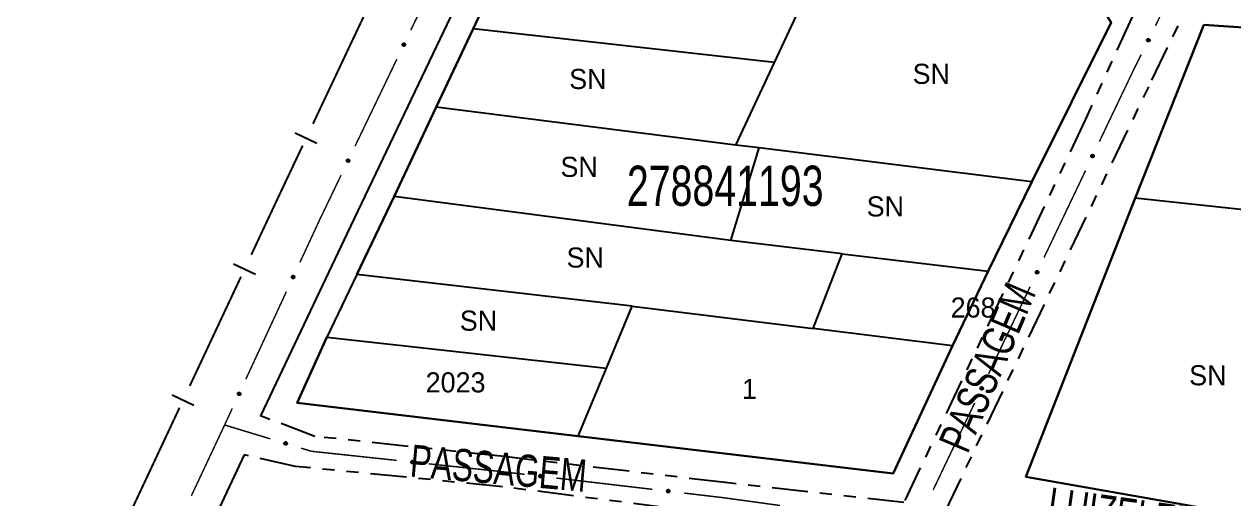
# Model space of a CAD drawing. Extents: x 203665 to 205970, y 4870865 to 4873745.
# Drawn here: x 203947.2 to 204097.7, y 4872869.4 to 4872928.4 of the extents above; entities that cross this region are included whole.
import ezdxf
from ezdxf.enums import TextEntityAlignment as Align

# ---------------------------------------------------------------- set-up
doc = ezdxf.new("R2010")
doc.units = 0
doc.header["$LTSCALE"] = 1.5
doc.header["$MEASUREMENT"] = 0
doc.linetypes.add('TRACO_25', pattern=[8, 3, -1, 1, -1, 1, -1])
for name, color, linetype in [('CD_MALHA_LOTES', 7, 'CONTINUOUS'), ('CD_TXT_QUADRA', 7, 'CONTINUOUS'), ('LM-LIM-SETORES-BAIRROS', 250, 'CONTINUOUS'), ('RU-QUADRA', 210, 'CONTINUOUS'), ('SV-EIXO-RUA-N-PAV', 6, 'CONTINUOUS'), ('SV-EIXO-RUA-PAV', 20, 'CONTINUOUS'), ('SV-RUA-NAO-PAV', 7, 'CONTINUOUS'), ('SV-RUA-PAVIM', 7, 'CONTINUOUS'), ('SV-TXT-RUA-N-PAV', 7, 'CONTINUOUS'), ('Th_NmrPort', 1, 'CONTINUOUS')]:
    doc.layers.add(name, color=color, linetype=linetype)
doc.styles.add('ARIAL', font='ARIAL.SHX')

msp = doc.modelspace()

# ---------------------------------------------------------------- linework, layer by layer
at = {"layer": 'CD_MALHA_LOTES', "linetype": 'Continuous', "flags": 128}
for points in [[(204003.046512, 4872927.788123), (204008.495808, 4872939.366103), (204045.715248, 4872934.701721)], [(204040.535419, 4872923.595435), (204045.715248, 4872934.701721)], [(204045.715248, 4872934.701721), (204081.459851, 4872930.072017), (204082.41378, 4872928.588088), (204072.546758, 4872908.771591)], [(203998.461711, 4872918.046915), (204003.046512, 4872927.788123)], [(204040.535419, 4872923.595435), (204003.046512, 4872927.788123)], [(204085.391134, 4872906.717263), (204093.938672, 4872928.301971)], [(204093.938672, 4872928.301971), (204128.905986, 4872925.909766)], [(204035.751469, 4872913.337971), (204040.535419, 4872923.595435)], [(203993.226455, 4872906.923701), (203998.461711, 4872918.046915)], [(204035.751469, 4872913.337971), (203998.461711, 4872918.046915)], [(204035.111184, 4872901.454176), (204038.642338, 4872912.979208)], [(204038.642338, 4872912.979208), (204035.751469, 4872913.337971)], [(204072.546758, 4872908.771591), (204038.642338, 4872912.979208)], [(204072.546758, 4872908.771591), (204067.119922, 4872897.643483)], [(203988.600279, 4872897.261714), (203993.226455, 4872906.923701)], [(204035.111184, 4872901.454176), (203993.226455, 4872906.923701)], [(204071.790123, 4872872.101538), (204085.391134, 4872906.717263)], [(204117.40768, 4872903.29222), (204085.391134, 4872906.717263)], [(204048.953621, 4872899.806211), (204035.111184, 4872901.454176)], [(204045.363108, 4872890.518716), (204048.953621, 4872899.806211)], [(204048.953621, 4872899.806211), (204067.119922, 4872897.643483)], [(204067.119922, 4872897.643483), (204062.665741, 4872888.378658)], [(203988.600279, 4872897.261714), (203984.857735, 4872889.445232)], [(204022.822007, 4872893.306689), (203988.600279, 4872897.261714)], [(204019.626959, 4872885.585871), (204022.822007, 4872893.306689)], [(204022.822007, 4872893.306689), (204045.363108, 4872890.518716)], [(204062.665741, 4872888.378658), (204045.363108, 4872890.518716)], [(204016.141448, 4872877.163151), (203981.183914, 4872881.268998), (203984.857735, 4872889.445232)], [(203984.857735, 4872889.445232), (204019.626959, 4872885.585871)], [(204062.665741, 4872888.378658), (204055.29889, 4872872.490873)], [(204016.141448, 4872877.163151), (204019.626959, 4872885.585871)], [(204055.29889, 4872872.490873), (204016.141448, 4872877.163151)], [(204102.67959, 4872866.655629), (204071.790123, 4872872.101538)]]:
    msp.add_lwpolyline(points, dxfattribs=at)
at = {"layer": 'LM-LIM-SETORES-BAIRROS', "const_width": 0.25}
for points in [[(203983.140173, 4872915.980334), (203989.551091, 4872929.541312)], [(203978.84125, 4872906.886848), (203981.857989, 4872913.268138)], [(203978.441277, 4872906.034466), (203978.84125, 4872906.886848)], [(203975.467685, 4872899.697451), (203978.441277, 4872906.034466)], [(203967.821306, 4872883.402271), (203974.193288, 4872896.981588)], [(203960.174927, 4872867.107092), (203966.546909, 4872880.686408)]]:
    msp.add_lwpolyline(points, dxfattribs=at)
at = {"layer": 'LM-LIM-SETORES-BAIRROS'}
for points in [[(203983.641481, 4872913.531112), (203980.929286, 4872914.813295)], [(203975.976019, 4872897.249678), (203973.260155, 4872898.524074)], [(203968.32964, 4872880.954498), (203965.613776, 4872882.228894)]]:
    msp.add_lwpolyline(points, dxfattribs=at)
at = {"layer": 'RU-QUADRA', "linetype": 'Continuous', "flags": 128}
for points in [[(204008.495808, 4872939.366103), (204003.046512, 4872927.788123), (203998.461711, 4872918.046915), (203993.226455, 4872906.923701), (203988.600279, 4872897.261714), (203984.857735, 4872889.445232), (203981.183914, 4872881.268998), (204016.141448, 4872877.163151), (204055.29889, 4872872.490873), (204062.665741, 4872888.378658), (204067.119922, 4872897.643483), (204072.546758, 4872908.771591), (204082.41378, 4872928.588088), (204081.459851, 4872930.072017), (204045.704523, 4872934.678725)], [(204093.938672, 4872928.301971), (204085.391134, 4872906.717263), (204071.790123, 4872872.101538), (204102.67959, 4872866.655629), (204131.335825, 4872862.87491), (204134.275537, 4872862.842783), (204140.894835, 4872877.193494), (204145.985293, 4872888.299514), (204151.236703, 4872899.286797), (204155.999894, 4872909.765487), (204161.460955, 4872922.647011), (204144.057328, 4872924.607019), (204128.905986, 4872925.909766)]]:
    msp.add_lwpolyline(points, close=True, dxfattribs=at)
at = {"layer": 'SV-EIXO-RUA-N-PAV', "const_width": 0.18}
for points in [[(204092.039282, 4872936.506552), (204087.91827, 4872928.175032)], [(204086.144837, 4872924.589653), (204085.258121, 4872922.796964)], [(204085.258121, 4872922.796964), (204085.132451, 4872922.542895)], [(204085.132451, 4872922.542895), (204080.946966, 4872913.774027)], [(204079.223933, 4872910.164157), (204074.054832, 4872899.33455)], [(204072.331799, 4872895.724681), (204067.162699, 4872884.895073)], [(204065.439665, 4872881.285204), (204060.270565, 4872870.455596)], [(203973.045996, 4872878.263596), (203972.152241, 4872878.534394)], [(203977.831171, 4872876.813735), (203973.045996, 4872878.263596)], [(203982.935619, 4872875.267137), (203981.659312, 4872875.653846)], [(203983.598237, 4872875.196292), (203982.935619, 4872875.267137)], [(203993.541563, 4872874.133155), (203983.598237, 4872875.196292)], [(204006.691401, 4872872.72718), (203997.518894, 4872873.707901)], [(204007.461311, 4872872.636662), (204006.691401, 4872872.72718)], [(204009.44763, 4872872.403128), (204007.461311, 4872872.636662)], [(204025.338179, 4872870.534857), (204013.420267, 4872871.93606)], [(204034.171926, 4872869.496262), (204029.310816, 4872870.067789)], [(204034.27635, 4872869.48189), (204034.171926, 4872869.496262)], [(204041.210966, 4872868.527379), (204034.27635, 4872869.48189)]]:
    msp.add_lwpolyline(points, dxfattribs=at)
at = {"layer": 'SV-EIXO-RUA-N-PAV'}
for points in [[(204087.193926, 4872926.462325), (204087.210246, 4872926.41622), (204087.214845, 4872926.373257), (204087.208368, 4872926.336321), (204087.194133, 4872926.305173), (204087.175981, 4872926.274948), (204087.150956, 4872926.248513), (204087.116683, 4872926.225324), (204087.070548, 4872926.208628), (204087.026228, 4872926.206809), (204086.989676, 4872926.211222), (204086.956342, 4872926.224196), (204086.927276, 4872926.242321), (204086.900676, 4872926.269223), (204086.877516, 4872926.304185), (204086.861849, 4872926.350982), (204086.85763, 4872926.393132), (204086.864833, 4872926.428694), (204086.878088, 4872926.462123), (204086.89699, 4872926.492758), (204086.921703, 4872926.518566), (204086.956947, 4872926.541821), (204087.00334, 4872926.556672), (204087.045331, 4872926.561361), (204087.080986, 4872926.554658), (204087.113602, 4872926.540868), (204087.144139, 4872926.52303), (204087.17176, 4872926.498982), (204087.193926, 4872926.462325)], [(204080.246685, 4872912.051341), (204080.26365, 4872912.005469), (204080.26885, 4872911.962575), (204080.262891, 4872911.925552), (204080.249094, 4872911.894208), (204080.231367, 4872911.863731), (204080.206715, 4872911.836948), (204080.17277, 4872911.813282), (204080.126874, 4872911.795941), (204080.082583, 4872911.793501), (204080.045973, 4872911.797402), (204080.012461, 4872911.809907), (204079.983143, 4872911.827624), (204079.956169, 4872911.854151), (204079.932521, 4872911.888785), (204079.916201, 4872911.935357), (204079.911391, 4872911.977444), (204079.918096, 4872912.013104), (204079.930881, 4872912.046715), (204079.949352, 4872912.077612), (204079.973702, 4872912.103764), (204080.008616, 4872912.12751), (204080.054796, 4872912.143009), (204080.096718, 4872912.148286), (204080.132463, 4872912.142083), (204080.16527, 4872912.128751), (204080.196053, 4872912.111343), (204080.224008, 4872912.087684), (204080.246685, 4872912.051341)], [(204073.354551, 4872897.611864), (204073.371516, 4872897.565992), (204073.376717, 4872897.523099), (204073.370757, 4872897.486075), (204073.35696, 4872897.454731), (204073.339233, 4872897.424254), (204073.314581, 4872897.397471), (204073.280636, 4872897.373805), (204073.23474, 4872897.356464), (204073.190449, 4872897.354024), (204073.153839, 4872897.357925), (204073.120327, 4872897.37043), (204073.091009, 4872897.388147), (204073.064035, 4872897.414674), (204073.040388, 4872897.449308), (204073.024067, 4872897.495881), (204073.019258, 4872897.537967), (204073.025962, 4872897.573627), (204073.038747, 4872897.607238), (204073.057218, 4872897.638135), (204073.081568, 4872897.664287), (204073.116482, 4872897.688033), (204073.162663, 4872897.703532), (204073.204584, 4872897.708809), (204073.240329, 4872897.702607), (204073.273136, 4872897.689274), (204073.303919, 4872897.671866), (204073.331875, 4872897.648207), (204073.354551, 4872897.611864)], [(204066.462418, 4872883.172387), (204066.479382, 4872883.126515), (204066.484583, 4872883.083622), (204066.478623, 4872883.046598), (204066.464826, 4872883.015254), (204066.447099, 4872882.984778), (204066.422448, 4872882.957994), (204066.388502, 4872882.934328), (204066.342606, 4872882.916987), (204066.298316, 4872882.914548), (204066.261705, 4872882.918448), (204066.228193, 4872882.930953), (204066.198876, 4872882.94867), (204066.171901, 4872882.975197), (204066.148254, 4872883.009831), (204066.131934, 4872883.056404), (204066.127124, 4872883.09849), (204066.133828, 4872883.13415), (204066.146614, 4872883.167761), (204066.165084, 4872883.198658), (204066.189434, 4872883.22481), (204066.224349, 4872883.248556), (204066.270529, 4872883.264055), (204066.312451, 4872883.269332), (204066.348195, 4872883.26313), (204066.381002, 4872883.249798), (204066.411786, 4872883.232389), (204066.439741, 4872883.20873), (204066.462418, 4872883.172387)], [(203979.850829, 4872876.086776), (203979.808034, 4872876.063098), (203979.766412, 4872876.051499), (203979.728913, 4872876.051816), (203979.695849, 4872876.060737), (203979.663051, 4872876.073673), (203979.632862, 4872876.094011), (203979.604354, 4872876.124006), (203979.580301, 4872876.166768), (203979.571221, 4872876.210187), (203979.569565, 4872876.246967), (203979.576882, 4872876.28198), (203979.589983, 4872876.313631), (203979.612146, 4872876.344291), (203979.642825, 4872876.372884), (203979.686409, 4872876.39603), (203979.727292, 4872876.407122), (203979.763555, 4872876.405862), (203979.798708, 4872876.398283), (203979.832033, 4872876.384675), (203979.861553, 4872876.36454), (203979.890286, 4872876.333599), (203979.912561, 4872876.290279), (203979.924089, 4872876.249629), (203979.923339, 4872876.213358), (203979.915099, 4872876.178918), (203979.902524, 4872876.145865), (203979.883343, 4872876.114666), (203979.850829, 4872876.086776)], [(203995.661392, 4872873.795796), (203995.623767, 4872873.764549), (203995.58504, 4872873.745388), (203995.54814, 4872873.738703), (203995.513992, 4872873.741298), (203995.479357, 4872873.747887), (203995.445903, 4872873.762235), (203995.412299, 4872873.786385), (203995.38069, 4872873.823908), (203995.363668, 4872873.86487), (203995.355179, 4872873.900695), (203995.355834, 4872873.936458), (203995.3628, 4872873.969998), (203995.378853, 4872874.004255), (203995.403658, 4872874.03807), (203995.442158, 4872874.068942), (203995.480254, 4872874.087467), (203995.516115, 4872874.092995), (203995.552064, 4872874.092108), (203995.587344, 4872874.084957), (203995.620102, 4872874.070684), (203995.654103, 4872874.045647), (203995.68407, 4872874.007244), (203995.70298, 4872873.969459), (203995.709011, 4872873.933685), (203995.707341, 4872873.898312), (203995.701154, 4872873.863493), (203995.688131, 4872873.829263), (203995.661392, 4872873.795796)], [(204011.563792, 4872872.043489), (204011.52584, 4872872.01264), (204011.486914, 4872871.993887), (204011.449946, 4872871.98759), (204011.415828, 4872871.990545), (204011.381263, 4872871.997498), (204011.347962, 4872872.012197), (204011.314615, 4872872.036699), (204011.283401, 4872872.074552), (204011.266811, 4872872.115691), (204011.258699, 4872872.151604), (204011.259731, 4872872.187358), (204011.267049, 4872872.220822), (204011.283461, 4872872.254909), (204011.308621, 4872872.288461), (204011.347444, 4872872.318926), (204011.385732, 4872872.337049), (204011.421649, 4872872.3422), (204011.457587, 4872872.340935), (204011.49279, 4872872.333413), (204011.525396, 4872872.318796), (204011.559132, 4872872.293403), (204011.588693, 4872872.254687), (204011.607205, 4872872.216705), (204011.612859, 4872872.18087), (204011.610817, 4872872.145516), (204011.604264, 4872872.110764), (204011.590882, 4872872.076673), (204011.563792, 4872872.043489)], [(204027.454342, 4872870.175218), (204027.41639, 4872870.144369), (204027.377464, 4872870.125616), (204027.340496, 4872870.119319), (204027.306377, 4872870.122273), (204027.271813, 4872870.129227), (204027.238511, 4872870.143926), (204027.205164, 4872870.168428), (204027.173951, 4872870.206281), (204027.157361, 4872870.24742), (204027.149249, 4872870.283333), (204027.150281, 4872870.319087), (204027.157598, 4872870.352551), (204027.174011, 4872870.386638), (204027.199171, 4872870.42019), (204027.237994, 4872870.450655), (204027.276282, 4872870.468778), (204027.312199, 4872870.473929), (204027.348137, 4872870.472664), (204027.383339, 4872870.465142), (204027.415946, 4872870.450525), (204027.449681, 4872870.425132), (204027.479243, 4872870.386415), (204027.497754, 4872870.348434), (204027.503409, 4872870.312599), (204027.501367, 4872870.277245), (204027.494814, 4872870.242493), (204027.481432, 4872870.208402), (204027.454342, 4872870.175218)]]:
    msp.add_lwpolyline(points, close=True, dxfattribs=at)
for points in [[(204086.89699, 4872926.492758), (204086.85763, 4872926.393132)], [(204086.921703, 4872926.518566), (204086.861849, 4872926.350982)], [(204086.907992, 4872926.50149), (204086.862146, 4872926.378025)], [(204086.939016, 4872926.524203), (204086.872706, 4872926.334743)], [(204086.956947, 4872926.541821), (204086.877516, 4872926.304185)], [(204086.979812, 4872926.545127), (204086.889987, 4872926.28966)], [(204087.00334, 4872926.556672), (204086.900676, 4872926.269223)], [(204087.022476, 4872926.557515), (204086.915132, 4872926.260477)], [(204087.045331, 4872926.561361), (204086.927276, 4872926.242321)], [(204087.06093, 4872926.55524), (204086.942698, 4872926.236186)], [(204087.080986, 4872926.554658), (204086.956342, 4872926.224196)], [(204087.095755, 4872926.545626), (204086.971447, 4872926.220444)], [(204087.113602, 4872926.540868), (204086.989676, 4872926.211222)], [(204087.128174, 4872926.528069), (204087.011756, 4872926.212684)], [(204087.144139, 4872926.52303), (204087.026228, 4872926.206809)], [(204087.155726, 4872926.506829), (204087.050815, 4872926.211632)], [(204087.17176, 4872926.498982), (204087.070548, 4872926.208628)], [(204087.180858, 4872926.480697), (204087.093492, 4872926.220969)], [(204087.193926, 4872926.462325), (204087.116683, 4872926.225324)], [(204087.201795, 4872926.43685), (204087.136721, 4872926.243734)], [(204087.210246, 4872926.41622), (204087.150956, 4872926.248513)], [(204087.212974, 4872926.39174), (204087.166509, 4872926.270103)], [(204087.214845, 4872926.373257), (204087.175981, 4872926.274948)], [(204079.949352, 4872912.077612), (204079.911391, 4872911.977444)], [(204079.960231, 4872912.086497), (204079.916118, 4872911.962402)], [(204079.973702, 4872912.103764), (204079.916201, 4872911.935357)], [(204079.990934, 4872912.109642), (204079.927284, 4872911.919272)], [(204080.008616, 4872912.12751), (204079.932521, 4872911.888785)], [(204080.031433, 4872912.131135), (204079.945195, 4872911.874436)], [(204080.054796, 4872912.143009), (204079.956169, 4872911.854151)], [(204080.073918, 4872912.14412), (204079.970747, 4872911.845608)], [(204080.096718, 4872912.148286), (204079.983143, 4872911.827624)], [(204080.112401, 4872912.142384), (204079.998649, 4872911.821705)], [(204080.132463, 4872912.142083), (204080.012461, 4872911.809907)], [(204080.147358, 4872912.133259), (204080.027616, 4872911.806367)], [(204080.16527, 4872912.128751), (204080.045973, 4872911.797402)], [(204080.180019, 4872912.116157), (204080.06803, 4872911.799173)], [(204080.196053, 4872912.111343), (204080.082583, 4872911.793501)], [(204080.207866, 4872912.095306), (204080.107101, 4872911.798668)], [(204080.224008, 4872912.087684), (204080.126874, 4872911.795941)], [(204080.233362, 4872912.069528), (204080.149642, 4872911.808602)], [(204080.246685, 4872912.051341), (204080.17277, 4872911.813282)], [(204080.254911, 4872912.025979), (204080.192548, 4872911.83197)], [(204080.26365, 4872912.005469), (204080.206715, 4872911.836948)], [(204080.26672, 4872911.98103), (204080.221964, 4872911.858754)], [(204080.26885, 4872911.962575), (204080.231367, 4872911.863731)], [(204073.057218, 4872897.638135), (204073.019258, 4872897.537967)], [(204073.068097, 4872897.647021), (204073.023985, 4872897.522925)], [(204073.081568, 4872897.664287), (204073.024067, 4872897.495881)], [(204073.0988, 4872897.670165), (204073.03515, 4872897.479796)], [(204073.116482, 4872897.688033), (204073.040388, 4872897.449308)], [(204073.139299, 4872897.691659), (204073.053061, 4872897.434959)], [(204073.162663, 4872897.703532), (204073.064035, 4872897.414674)], [(204073.181785, 4872897.704643), (204073.078613, 4872897.406131)], [(204073.204584, 4872897.708809), (204073.091009, 4872897.388147)], [(204073.220268, 4872897.702907), (204073.106516, 4872897.382228)], [(204073.240329, 4872897.702607), (204073.120327, 4872897.37043)], [(204073.255224, 4872897.693782), (204073.135482, 4872897.36689)], [(204073.273136, 4872897.689274), (204073.153839, 4872897.357925)], [(204073.287885, 4872897.67668), (204073.175896, 4872897.359696)], [(204073.303919, 4872897.671866), (204073.190449, 4872897.354024)], [(204073.315732, 4872897.655829), (204073.214967, 4872897.359191)], [(204073.331875, 4872897.648207), (204073.23474, 4872897.356464)], [(204073.341228, 4872897.630051), (204073.257509, 4872897.369125)], [(204073.354551, 4872897.611864), (204073.280636, 4872897.373805)], [(204073.362777, 4872897.586502), (204073.300414, 4872897.392494)], [(204073.371516, 4872897.565992), (204073.314581, 4872897.397471)], [(204073.374586, 4872897.541553), (204073.32983, 4872897.419277)], [(204073.376717, 4872897.523099), (204073.339233, 4872897.424254)], [(204066.165084, 4872883.198658), (204066.127124, 4872883.09849)], [(204066.175963, 4872883.207544), (204066.131851, 4872883.083448)], [(204066.189434, 4872883.22481), (204066.131934, 4872883.056404)], [(204066.206667, 4872883.230688), (204066.143017, 4872883.040319)], [(204066.224349, 4872883.248556), (204066.148254, 4872883.009831)], [(204066.247165, 4872883.252182), (204066.160927, 4872882.995482)], [(204066.270529, 4872883.264055), (204066.171901, 4872882.975197)], [(204066.289651, 4872883.265167), (204066.186479, 4872882.966654)], [(204066.312451, 4872883.269332), (204066.198876, 4872882.94867)], [(204066.328134, 4872883.26343), (204066.214382, 4872882.942751)], [(204066.348195, 4872883.26313), (204066.228193, 4872882.930953)], [(204066.36309, 4872883.254305), (204066.243349, 4872882.927413)], [(204066.381002, 4872883.249798), (204066.261705, 4872882.918448)], [(204066.395751, 4872883.237204), (204066.283763, 4872882.920219)], [(204066.411786, 4872883.232389), (204066.298316, 4872882.914548)], [(204066.423598, 4872883.216352), (204066.322833, 4872882.919714)], [(204066.439741, 4872883.20873), (204066.342606, 4872882.916987)], [(204066.449094, 4872883.190574), (204066.365375, 4872882.929648)], [(204066.462418, 4872883.172387), (204066.388502, 4872882.934328)], [(204066.470643, 4872883.147025), (204066.408281, 4872882.953017)], [(204066.479382, 4872883.126515), (204066.422448, 4872882.957994)], [(204066.482452, 4872883.102077), (204066.437696, 4872882.9798)], [(204066.484583, 4872883.083622), (204066.447099, 4872882.984778)], [(203979.915099, 4872876.178918), (203979.569565, 4872876.246967)], [(203979.916858, 4872876.197305), (203979.575664, 4872876.266464)], [(203979.923339, 4872876.213358), (203979.576882, 4872876.28198)], [(203979.920616, 4872876.233236), (203979.586466, 4872876.29741)], [(203979.924089, 4872876.249629), (203979.589983, 4872876.313631)], [(203979.916538, 4872876.271542), (203979.605895, 4872876.328594)], [(203979.912561, 4872876.290279), (203979.612146, 4872876.344291)], [(203979.897305, 4872876.311588), (203979.630547, 4872876.358195)], [(203979.890286, 4872876.333599), (203979.642825, 4872876.372884)], [(203979.869959, 4872876.348389), (203979.672176, 4872876.382652)], [(203979.861553, 4872876.36454), (203979.686409, 4872876.39603)], [(203979.842456, 4872876.375258), (203979.713133, 4872876.400184)], [(203979.832033, 4872876.384675), (203979.727292, 4872876.407122)], [(203979.902524, 4872876.145865), (203979.571221, 4872876.210187)], [(203979.904869, 4872876.162441), (203979.574637, 4872876.225428)], [(203979.888447, 4872876.131772), (203979.58002, 4872876.186727)], [(203979.883343, 4872876.114666), (203979.580301, 4872876.166768)], [(203979.866802, 4872876.102686), (203979.596246, 4872876.146166)], [(203979.850829, 4872876.086776), (203979.604354, 4872876.124006)], [(203979.826994, 4872876.074826), (203979.625808, 4872876.107267)], [(203979.808034, 4872876.063098), (203979.632862, 4872876.094011)], [(203979.784336, 4872876.056383), (203979.656715, 4872876.082219)], [(203979.766412, 4872876.051499), (203979.663051, 4872876.073673)], [(203995.707341, 4872873.898312), (203995.355179, 4872873.900695)], [(203995.709011, 4872873.933685), (203995.355834, 4872873.936458)], [(203995.705639, 4872873.916704), (203995.357533, 4872873.920988)], [(203995.702627, 4872873.952706), (203995.362371, 4872873.953406)], [(203995.70298, 4872873.969459), (203995.3628, 4872873.969998)], [(203995.701154, 4872873.863493), (203995.363668, 4872873.86487)], [(203995.700365, 4872873.880216), (203995.36418, 4872873.880481)], [(203995.691474, 4872873.989578), (203995.37564, 4872873.987667)], [(203995.689954, 4872873.847021), (203995.37669, 4872873.843463)], [(203995.68407, 4872874.007244), (203995.378853, 4872874.004255)], [(203995.688131, 4872873.829263), (203995.38069, 4872873.823908)], [(203995.665106, 4872874.025332), (203995.394337, 4872874.021348)], [(203995.674117, 4872873.814407), (203995.400199, 4872873.806642)], [(203995.654103, 4872874.045647), (203995.403658, 4872874.03807)], [(203995.661392, 4872873.795796), (203995.412299, 4872873.786385)], [(203995.631374, 4872874.056385), (203995.430671, 4872874.053143)], [(203995.640205, 4872873.779608), (203995.436499, 4872873.773943)], [(203995.620102, 4872874.070684), (203995.442158, 4872874.068942)], [(203995.623767, 4872873.764549), (203995.445903, 4872873.762235)], [(203995.59934, 4872874.07765), (203995.467638, 4872874.078009)], [(203995.601737, 4872873.753531), (203995.471537, 4872873.755101)], [(203995.58504, 4872873.745388), (203995.479357, 4872873.747887)], [(203995.587344, 4872874.084957), (203995.480254, 4872874.087467)], [(204011.610817, 4872872.145516), (204011.258699, 4872872.151604)], [(204011.612859, 4872872.18087), (204011.259731, 4872872.187358)], [(204011.609308, 4872872.163925), (204011.261267, 4872872.171871)], [(204011.606675, 4872872.199957), (204011.266446, 4872872.204236)], [(204011.604264, 4872872.110764), (204011.266811, 4872872.115691)], [(204011.607205, 4872872.216705), (204011.267049, 4872872.220822)], [(204011.603651, 4872872.127494), (204011.267488, 4872872.131295)], [(204011.592892, 4872872.094411), (204011.279607, 4872872.094149)], [(204011.595911, 4872872.236944), (204011.280075, 4872872.238355)], [(204011.590882, 4872872.076673), (204011.283401, 4872872.074552)], [(204011.588693, 4872872.254687), (204011.283461, 4872872.254909)], [(204011.56992, 4872872.272974), (204011.299124, 4872872.271838)], [(204011.576712, 4872872.061965), (204011.302728, 4872872.057082)], [(204011.559132, 4872872.293403), (204011.308621, 4872872.288461)], [(204011.563792, 4872872.043489), (204011.314615, 4872872.036699)], [(204011.536517, 4872872.30438), (204011.335792, 4872872.303249)], [(204011.542437, 4872872.027526), (204011.338682, 4872872.024003)], [(204011.525396, 4872872.318796), (204011.347444, 4872872.318926)], [(204011.52584, 4872872.01264), (204011.347962, 4872872.012197)], [(204011.504709, 4872872.32598), (204011.373017, 4872872.327724)], [(204011.503697, 4872872.001854), (204011.37352, 4872872.004794)], [(204011.486914, 4872871.993887), (204011.381263, 4872871.997498)], [(204011.49279, 4872872.333413), (204011.385732, 4872872.337049)], [(204027.501367, 4872870.277245), (204027.149249, 4872870.283333)], [(204027.503409, 4872870.312599), (204027.150281, 4872870.319087)], [(204027.499858, 4872870.295654), (204027.151816, 4872870.303599)], [(204027.497225, 4872870.331685), (204027.156995, 4872870.335965)], [(204027.494814, 4872870.242493), (204027.157361, 4872870.24742)], [(204027.497754, 4872870.348434), (204027.157598, 4872870.352551)], [(204027.494201, 4872870.259223), (204027.158037, 4872870.263024)], [(204027.483442, 4872870.22614), (204027.170157, 4872870.225878)], [(204027.48646, 4872870.368673), (204027.170624, 4872870.370084)], [(204027.479243, 4872870.386415), (204027.174011, 4872870.386638)], [(204027.46047, 4872870.404703), (204027.189674, 4872870.403566)], [(204027.449681, 4872870.425132), (204027.199171, 4872870.42019)], [(204027.427067, 4872870.436108), (204027.226341, 4872870.434977)], [(204027.415946, 4872870.450525), (204027.237994, 4872870.450655)], [(204027.395258, 4872870.457709), (204027.263567, 4872870.459453)], [(204027.383339, 4872870.465142), (204027.276282, 4872870.468778)], [(204027.481432, 4872870.208402), (204027.173951, 4872870.206281)], [(204027.467262, 4872870.193694), (204027.193277, 4872870.188811)], [(204027.454342, 4872870.175218), (204027.205164, 4872870.168428)], [(204027.432986, 4872870.159254), (204027.229232, 4872870.155732)], [(204027.41639, 4872870.144369), (204027.238511, 4872870.143926)], [(204027.394246, 4872870.133583), (204027.264069, 4872870.136523)], [(204027.377464, 4872870.125616), (204027.271813, 4872870.129227)]]:
    msp.add_lwpolyline(points, dxfattribs=at)
at = {"layer": 'SV-EIXO-RUA-PAV', "const_width": 0.18}
for points in [[(204000.503115, 4872938.432246), (203995.303604, 4872927.617207)], [(203993.570433, 4872924.012193), (203988.370922, 4872913.197154)], [(203986.637752, 4872909.592141), (203984.037996, 4872904.184621)], [(203983.954707, 4872904.011377), (203981.513435, 4872898.741611)], [(203984.037996, 4872904.184621), (203983.954707, 4872904.011377)], [(203979.832053, 4872895.112154), (203974.787907, 4872884.223784)], [(203973.106525, 4872880.594328), (203972.265834, 4872878.779599)], [(203972.152241, 4872878.534394), (203968.014847, 4872869.728134)], [(203972.265834, 4872878.779599), (203972.152241, 4872878.534394)]]:
    msp.add_lwpolyline(points, dxfattribs=at)
at = {"layer": 'SV-EIXO-RUA-PAV'}
for points in [[(203994.598485, 4872925.896496), (203994.615321, 4872925.850576), (203994.620401, 4872925.807668), (203994.614337, 4872925.770661), (203994.600452, 4872925.739356), (203994.582639, 4872925.70893), (203994.557913, 4872925.682216), (203994.523901, 4872925.658645), (203994.477956, 4872925.641433), (203994.433659, 4872925.639118), (203994.39706, 4872925.643122), (203994.363583, 4872925.655721), (203994.334315, 4872925.67352), (203994.307416, 4872925.700122), (203994.283866, 4872925.734823), (203994.267676, 4872925.781441), (203994.262985, 4872925.823541), (203994.26979, 4872925.859182), (203994.282669, 4872925.892757), (203994.301227, 4872925.923602), (203994.32565, 4872925.949685), (203994.360631, 4872925.973333), (203994.406855, 4872925.988703), (203994.448791, 4872925.993861), (203994.484518, 4872925.987559), (203994.517287, 4872925.974134), (203994.548022, 4872925.95664), (203994.57591, 4872925.932902), (203994.598485, 4872925.896496)], [(203987.665803, 4872911.476443), (203987.682639, 4872911.430523), (203987.687719, 4872911.387615), (203987.681655, 4872911.350608), (203987.66777, 4872911.319303), (203987.649958, 4872911.288877), (203987.625231, 4872911.262163), (203987.591219, 4872911.238592), (203987.545275, 4872911.22138), (203987.500977, 4872911.219065), (203987.464378, 4872911.223069), (203987.430902, 4872911.235668), (203987.401634, 4872911.253467), (203987.374734, 4872911.28007), (203987.351184, 4872911.31477), (203987.334995, 4872911.361388), (203987.330303, 4872911.403488), (203987.337108, 4872911.439129), (203987.349988, 4872911.472704), (203987.368545, 4872911.503549), (203987.392968, 4872911.529632), (203987.427949, 4872911.553281), (203987.474173, 4872911.56865), (203987.516109, 4872911.573808), (203987.551836, 4872911.567506), (203987.584606, 4872911.554082), (203987.61534, 4872911.536587), (203987.643229, 4872911.512849), (203987.665803, 4872911.476443)], [(203980.833022, 4872897.010981), (203980.850514, 4872896.965307), (203980.856208, 4872896.922476), (203980.850674, 4872896.885386), (203980.837239, 4872896.853886), (203980.819864, 4872896.823208), (203980.795522, 4872896.796142), (203980.761851, 4872896.772087), (203980.716158, 4872896.754219), (203980.671898, 4872896.75127), (203980.635245, 4872896.754749), (203980.601592, 4872896.766868), (203980.572072, 4872896.784246), (203980.544794, 4872896.810461), (203980.52075, 4872896.844821), (203980.503895, 4872896.891202), (203980.498601, 4872896.933231), (203980.504895, 4872896.968966), (203980.517293, 4872897.002721), (203980.535406, 4872897.033829), (203980.559454, 4872897.060259), (203980.594093, 4872897.084406), (203980.640092, 4872897.100435), (203980.68195, 4872897.106194), (203980.717763, 4872897.100403), (203980.750721, 4872897.087449), (203980.781703, 4872897.070397), (203980.809929, 4872897.04706), (203980.833022, 4872897.010981)], [(203974.107495, 4872882.493155), (203974.124986, 4872882.447481), (203974.13068, 4872882.40465), (203974.125147, 4872882.36756), (203974.111711, 4872882.33606), (203974.094336, 4872882.305381), (203974.069994, 4872882.278316), (203974.036324, 4872882.254261), (203973.99063, 4872882.236393), (203973.946371, 4872882.233444), (203973.909718, 4872882.236923), (203973.876064, 4872882.249042), (203973.846545, 4872882.26642), (203973.819267, 4872882.292635), (203973.795223, 4872882.326995), (203973.778367, 4872882.373376), (203973.773074, 4872882.415405), (203973.779368, 4872882.451139), (203973.791765, 4872882.484895), (203973.809879, 4872882.516003), (203973.833926, 4872882.542433), (203973.868565, 4872882.566579), (203973.914564, 4872882.582609), (203973.956422, 4872882.588367), (203973.992236, 4872882.582577), (203974.025194, 4872882.569623), (203974.056176, 4872882.55257), (203974.084401, 4872882.529234), (203974.107495, 4872882.493155)]]:
    msp.add_lwpolyline(points, close=True, dxfattribs=at)
for points in [[(203994.301227, 4872925.923602), (203994.262985, 4872925.823541)], [(203994.312131, 4872925.932457), (203994.26767, 4872925.808486)], [(203994.32565, 4872925.949685), (203994.267676, 4872925.781441)], [(203994.342899, 4872925.955515), (203994.278714, 4872925.765325)], [(203994.360631, 4872925.973333), (203994.283866, 4872925.734823)], [(203994.383458, 4872925.976895), (203994.296499, 4872925.720438)], [(203994.406855, 4872925.988703), (203994.307416, 4872925.700122)], [(203994.42598, 4872925.98976), (203994.321969, 4872925.691538)], [(203994.448791, 4872925.993861), (203994.334315, 4872925.67352)], [(203994.464457, 4872925.987915), (203994.349805, 4872925.667558)], [(203994.484518, 4872925.987559), (203994.363583, 4872925.655721)], [(203994.499388, 4872925.978692), (203994.378728, 4872925.652138)], [(203994.517287, 4872925.974134), (203994.39706, 4872925.643122)], [(203994.532001, 4872925.961499), (203994.419122, 4872925.644831)], [(203994.548022, 4872925.95664), (203994.433659, 4872925.639118)], [(203994.559789, 4872925.940569), (203994.458191, 4872925.644216)], [(203994.57591, 4872925.932902), (203994.477956, 4872925.641433)], [(203994.585212, 4872925.91472), (203994.50076, 4872925.654031)], [(203994.598485, 4872925.896496), (203994.523901, 4872925.658645)], [(203994.606639, 4872925.87111), (203994.543732, 4872925.677278)], [(203994.615321, 4872925.850576), (203994.557913, 4872925.682216)], [(203994.618322, 4872925.826129), (203994.573223, 4872925.703979)], [(203994.620401, 4872925.807668), (203994.582639, 4872925.70893)], [(203987.368545, 4872911.503549), (203987.330303, 4872911.403488)], [(203987.379449, 4872911.512404), (203987.334988, 4872911.388433)], [(203987.392968, 4872911.529632), (203987.334995, 4872911.361388)], [(203987.410217, 4872911.535462), (203987.346032, 4872911.345272)], [(203987.427949, 4872911.553281), (203987.351184, 4872911.31477)], [(203987.450776, 4872911.556842), (203987.363817, 4872911.300385)], [(203987.474173, 4872911.56865), (203987.374734, 4872911.28007)], [(203987.493298, 4872911.569707), (203987.389288, 4872911.271485)], [(203987.516109, 4872911.573808), (203987.401634, 4872911.253467)], [(203987.531776, 4872911.567863), (203987.417123, 4872911.247505)], [(203987.551836, 4872911.567506), (203987.430902, 4872911.235668)], [(203987.566706, 4872911.558639), (203987.446047, 4872911.232085)], [(203987.584606, 4872911.554082), (203987.464378, 4872911.223069)], [(203987.599319, 4872911.541446), (203987.48644, 4872911.224778)], [(203987.61534, 4872911.536587), (203987.500977, 4872911.219065)], [(203987.627108, 4872911.520516), (203987.525509, 4872911.224163)], [(203987.643229, 4872911.512849), (203987.545275, 4872911.22138)], [(203987.652531, 4872911.494667), (203987.568079, 4872911.233978)], [(203987.665803, 4872911.476443), (203987.591219, 4872911.238592)], [(203987.673958, 4872911.451057), (203987.61105, 4872911.257225)], [(203987.682639, 4872911.430523), (203987.625231, 4872911.262163)], [(203987.68564, 4872911.406076), (203987.640541, 4872911.283926)], [(203987.687719, 4872911.387615), (203987.649958, 4872911.288877)], [(203980.535406, 4872897.033829), (203980.498601, 4872896.933231)], [(203980.546183, 4872897.042839), (203980.503501, 4872896.918244)], [(203980.559454, 4872897.060259), (203980.503895, 4872896.891202)], [(203980.576617, 4872897.066336), (203980.515162, 4872896.875246)], [(203980.594093, 4872897.084406), (203980.52075, 4872896.844821)], [(203980.616866, 4872897.088293), (203980.533588, 4872896.830618)], [(203980.640092, 4872897.100435), (203980.544794, 4872896.810461)], [(203980.6592, 4872897.101766), (203980.559469, 4872896.802086)], [(203980.68195, 4872897.106194), (203980.572072, 4872896.784246)], [(203980.6977, 4872897.100473), (203980.587645, 4872896.778506)], [(203980.717763, 4872897.100403), (203980.601592, 4872896.766868)], [(203980.732759, 4872897.09175), (203980.616787, 4872896.763503)], [(203980.750721, 4872897.087449), (203980.635245, 4872896.754749)], [(203980.765614, 4872897.075026), (203980.657281, 4872896.756774)], [(203980.781703, 4872897.070397), (203980.671898, 4872896.75127)], [(203980.7937, 4872897.054496), (203980.696355, 4872896.756719)], [(203980.809929, 4872897.04706), (203980.716158, 4872896.754219)], [(203980.81949, 4872897.029014), (203980.738779, 4872896.767142)], [(203980.833022, 4872897.010981), (203980.761851, 4872896.772087)], [(203980.841539, 4872896.985715), (203980.781413, 4872896.791002)], [(203980.850514, 4872896.965307), (203980.795522, 4872896.796142)], [(203980.853865, 4872896.940905), (203980.810519, 4872896.818122)], [(203980.856208, 4872896.922476), (203980.819864, 4872896.823208)], [(203973.809879, 4872882.516003), (203973.773074, 4872882.415405)], [(203973.820655, 4872882.525013), (203973.777973, 4872882.400418)], [(203973.833926, 4872882.542433), (203973.778367, 4872882.373376)], [(203973.85109, 4872882.548509), (203973.789635, 4872882.35742)], [(203973.868565, 4872882.566579), (203973.795223, 4872882.326995)], [(203973.891339, 4872882.570467), (203973.80806, 4872882.312792)], [(203973.914564, 4872882.582609), (203973.819267, 4872882.292635)], [(203973.933672, 4872882.58394), (203973.833942, 4872882.28426)], [(203973.956422, 4872882.588367), (203973.846545, 4872882.26642)], [(203973.972172, 4872882.582646), (203973.862118, 4872882.26068)], [(203973.992236, 4872882.582577), (203973.876064, 4872882.249042)], [(203974.007231, 4872882.573924), (203973.891259, 4872882.245676)], [(203974.025194, 4872882.569623), (203973.909718, 4872882.236923)], [(203974.040087, 4872882.5572), (203973.931753, 4872882.238948)], [(203974.056176, 4872882.55257), (203973.946371, 4872882.233444)], [(203974.068172, 4872882.53667), (203973.970827, 4872882.238892)], [(203974.084401, 4872882.529234), (203973.99063, 4872882.236393)], [(203974.093963, 4872882.511187), (203974.013252, 4872882.249315)], [(203974.107495, 4872882.493155), (203974.036324, 4872882.254261)], [(203974.116012, 4872882.467889), (203974.055886, 4872882.273176)], [(203974.124986, 4872882.447481), (203974.069994, 4872882.278316)], [(203974.128337, 4872882.423079), (203974.084991, 4872882.300296)], [(203974.13068, 4872882.40465), (203974.094336, 4872882.305381)]]:
    msp.add_lwpolyline(points, dxfattribs=at)
at = {"layer": 'SV-RUA-NAO-PAV', "linetype": 'TRACO_25'}
for points in [[(204006.001082, 4872941.363378, 12.724859), (204010.411406, 4872943.317221, 12.645144), (204014.723175, 4872943.494327, 12.461802), (204021.685022, 4872941.976771, 12.278459), (204027.949294, 4872941.171558, 12.262516), (204051.167546, 4872938.307144, 12.055259), (204083.831498, 4872934.738887, 11.377687), (204085.721446, 4872933.132614, 11.377687), (204085.741296, 4872931.186411, 11.44943), (204084.999853, 4872929.216496, 11.513202), (204079.236734, 4872916.562502, 11.584945), (204056.631544, 4872868.904664, 11.441459), (204034.386536, 4872871.374049, 11.768288), (204006.902218, 4872874.605412, 12.063231), (203983.375924, 4872877.120833, 12.270488), (203976.624971, 4872879.66113, 12.549488)], [(203994.173459, 4872810.631095, 11.712487), (204035.2408, 4872804.350466, 11.489287), (204037.494984, 4872810.429917, 11.656688), (204047.806308, 4872839.09059, 11.56103), (204056.073551, 4872859.140792, 11.297973), (204055.909572, 4872861.865362, 11.297973), (204055.364741, 4872863.400878, 11.297973), (204051.259476, 4872865.1621, 11.337831), (204006.727142, 4872870.859501, 12.222659), (203980.981963, 4872873.391163, 12.382088), (203974.564056, 4872874.830701, 12.549488)]]:
    msp.add_polyline3d(points, dxfattribs=at)
msp.add_polyline3d([(204061.795521, 4872867.831189, 11.258116), (204087.474362, 4872921.413517, 11.473345), (204093.523932, 4872933.880191, 11.250145), (204135.695006, 4872929.351158, 10.55663), (204160.814813, 4872926.770273, 10.285602), (204163.303056, 4872924.148431, 10.285602), (204163.618865, 4872922.158953, 10.293573), (204145.023315, 4872881.072045, 10.524744), (204136.469786, 4872861.225176, 10.524744), (204134.998145, 4872859.911902, 10.524744), (204132.647857, 4872859.617261, 10.516773), (204096.909517, 4872863.363265, 10.803744)], close=True, dxfattribs=at)
at = {"layer": 'SV-RUA-PAVIM', "linetype": 'Continuous'}
for points in [[(204006.001082, 4872941.363378, 12.669059), (203987.395271, 4872902.374722, 12.796602), (203976.624971, 4872879.66113, 12.605288)], [(203974.564056, 4872874.830701, 12.605288), (203952.55893, 4872827.871024, 12.661088), (203933.575011, 4872787.957553, 12.549488)]]:
    msp.add_polyline3d(points, dxfattribs=at)

# ---------------------------------------------------------------- texts
at = {"layer": 'CD_TXT_QUADRA', "style": 'ARIAL', "width": 0.7}
msp.add_text('278841193', height=5, dxfattribs=at).set_placement((204022.177666, 4872905.774368))
at = {"layer": 'SV-TXT-RUA-N-PAV', "style": 'ARIAL', "width": 0.7}
for s, rotation, p in [('PASSAGEM', 67, (204064.553678, 4872874.828101)), ('PASSAGEM', 355, (203995.113786, 4872872.127087)), ('LUIZELENO', 352, (204074.357065, 4872866.834365))]:
    msp.add_text(s, height=4, rotation=rotation, dxfattribs=at).set_placement(p)
at = {"layer": 'Th_NmrPort', "color": 1}
for s, p in [('SN', (204057.71777, 4872922.1957)), ('SN', (204015.007472, 4872921.553912)), ('SN', (204013.921982, 4872910.628347)), ('SN', (204052.004561, 4872905.709011)), ('SN', (204014.681003, 4872899.354014)), ('268', (204062.451572, 4872893.139951)), ('SN', (204001.401853, 4872891.507606)), ('SN', (204092.117357, 4872884.719079)), ('2023', (203997.157755, 4872883.835582)), ('1', (204036.49728, 4872883.01941))]:
    msp.add_text(s, height=2.5, dxfattribs=at).set_placement(p, align=Align.MIDDLE_LEFT)

doc.saveas('drawing.dxf')
